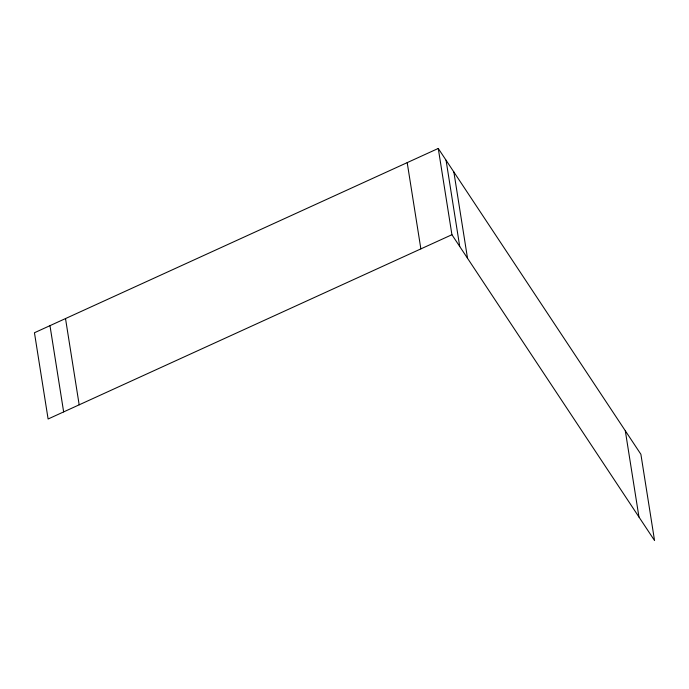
<?xml version="1.0" encoding="UTF-8"?>
<svg xmlns="http://www.w3.org/2000/svg" width="689" height="689" viewBox="0 0 689 689"><rect width="100%" height="100%" fill="white"/><g stroke="black" fill="none" stroke-linecap="round" stroke-linejoin="round"><path stroke-width="1.03" d="M438.264 148.454L34.45 332.744L48.109 418.998L451.924 234.716L438.264 148.454L640.891 454.284L654.55 540.546L451.924 234.716M625.302 430.763L638.961 517.026M453.853 171.974L467.512 258.237M446.059 160.218L459.718 246.473M407.199 162.63L420.867 248.893M65.515 318.568L79.175 404.822M49.978 325.656L63.646 411.91"/></g></svg>
